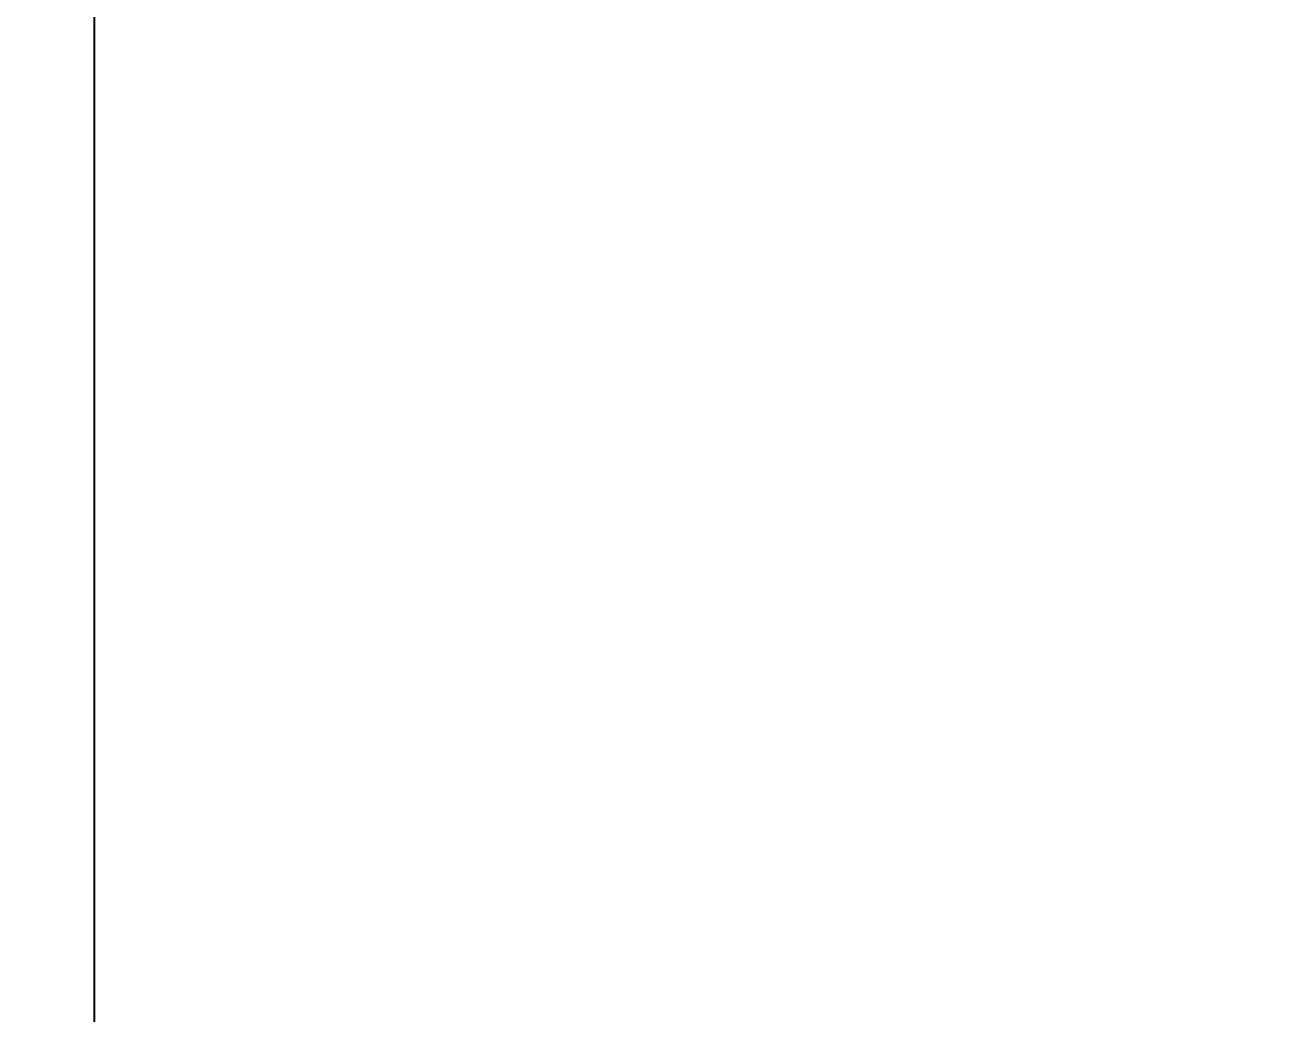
# Model space of a CAD drawing. Extents: x -509638 to 57327, y -29287 to 19916.
# Drawn here: x 12585.1 to 12792.1, y 7553.1 to 7714.9 of the extents above; entities that cross this region are included whole.
import ezdxf
from ezdxf import colors
from ezdxf.entities.mleader import LeaderData, LeaderLine
from ezdxf.math import Vec2, Vec3

# ---------------------------------------------------------------- set-up
doc = ezdxf.new("R2010")
doc.units = 0
doc.header["$LTSCALE"] = 0.25
doc.linetypes.add('DASHDOT', pattern=[25.4, 12.7, -6.35, 0, -6.35])
doc.layers.add('01-First Floor$0$FALSE CEILING', color=251, linetype='Continuous')
doc.layers.add('E-LITE-CLNG-CNDT', color=6, linetype='DASHDOT', lineweight=35)
doc.layers.add('E-POWR-TEXT', color=6, linetype='Continuous', lineweight=25)
doc.styles.add('DC_Elc_Romans', font='elc_romans.shx', dxfattribs={"width": 0.7})

# ---------------------------------------------------------------- blocks, each defined once
blk = doc.blocks.new('01-First Floor')
at = {"layer": '01-First Floor$0$FALSE CEILING', "linetype": 'Continuous'}
blk.add_line((12596.44, 5110), (12596.44, 8553.52), dxfattribs=at)

msp = doc.modelspace()

# ---------------------------------------------------------------- block references
at = {"layer": 'E-LITE-CLNG-CNDT'}
msp.add_blockref('01-First Floor', (0, 0), dxfattribs=at)

# ---------------------------------------------------------------- leaders
at = {"layer": 'E-POWR-TEXT'}
ml = msp.add_multileader_mtext('Standard', dxfattribs=at)
ml.set_content('CABLE TRAY FOR\\PLOW CURRENT DATA\\PCABLES ', color=256, style='DC_Elc_Romans')
ml.set_leader_properties(color=45)
ml.build(insert=Vec2(0, 0))
ml.multileader.update_dxf_attribs({"dogleg_length": 2, "arrow_head_size": 200, "scale": 100})
ctx = ml.context
ctx.base_point, ctx.scale, ctx.char_height, ctx.arrow_head_size, ctx.landing_gap_size, ctx.plane_origin = Vec3(18126.88, 14096.14, 0), 100, 200, 200, 200, Vec3(23718.04, 13909.95, 0)
ctx.text_align_type = 2
notes = []
notes.append((ctx, [(1, (1, 1, 0), (20758.24, 14096.14, 0), (-1, 0), 84.69, [(2, [(24915.56, 6890, 0)], 0, [])])]))
ctx.mtext.insert, ctx.mtext.width, ctx.mtext.alignment, ctx.mtext.flow_direction = Vec3(20473.54, 14196.14, 0), 5291.7356, 3, 5
ml = msp.add_multileader_mtext('Standard', dxfattribs=at)
ml.set_content('CABLE TRAY  FOR POWER \\PFEEDER AND HOME RUN', color=256, style='DC_Elc_Romans')
ml.set_leader_properties(color=45)
ml.build(insert=Vec2(0, 0))
ml.multileader.update_dxf_attribs({"dogleg_length": 2, "arrow_head_size": 200, "scale": 100})
ctx = ml.context
ctx.base_point, ctx.scale, ctx.char_height, ctx.arrow_head_size, ctx.landing_gap_size, ctx.plane_origin = Vec3(16549.3, 11855.73), 100, 200, 200, 200, Vec3(22780.46, 11669.54)
ctx.text_align_type = 2
notes.append((ctx, [(1, (1, 1, 0), (19820.66, 11855.73), (-1, 0), 84.69, [(2, [(23365.56, 3890)], 0, [])])]))
ctx.mtext.insert, ctx.mtext.width, ctx.mtext.alignment, ctx.mtext.flow_direction = Vec3(19535.97, 11955.73), 5291.7356, 3, 5
for ctx, leaders in notes:
    for number, flags, end, landing, length, lines in leaders:
        leader = LeaderData()
        leader.index, (leader.has_last_leader_line, leader.has_dogleg_vector, leader.attachment_direction) = number, flags
        leader.last_leader_point, leader.dogleg_vector, leader.dogleg_length = Vec3(end), Vec3(landing), length
        for number, points, colour, breaks in lines:
            line = LeaderLine()
            line.index, line.vertices, line.color, line.breaks = number, Vec3.list(points), colors.encode_raw_color(colour), breaks
            leader.lines.append(line)
        ctx.leaders.append(leader)

doc.saveas('drawing.dxf')
